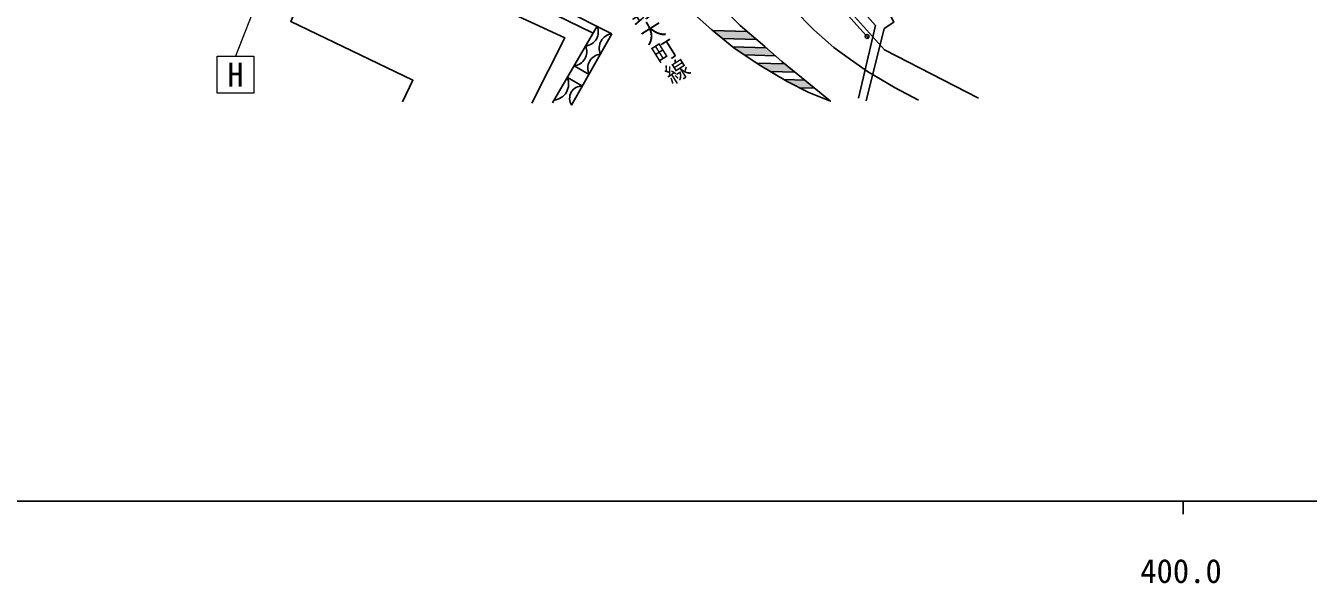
# Model space of a CAD drawing. Units: millimetres, scale not verified. Extents: x 40000 to 680000, y 20000 to 380000.
# Drawn here: x 379458 to 477586, y 198715 to 241393 of the extents above; entities that cross this region are included whole.
import ezdxf
from ezdxf.enums import TextEntityAlignment as Align

# ---------------------------------------------------------------- set-up
doc = ezdxf.new("R2010")
doc.units = ezdxf.units.MM
doc.header["$LTSCALE"] = 1000
for name, color, linetype, lineweight in [('M-BGD', 7, 'Continuous', 25), ('M-BGD-HTXT', 7, 'Continuous', 13), ('M-STR-STRC', 7, 'Continuous', 25), ('M-TTL-BAND', 7, 'Continuous', 25)]:
    doc.layers.add(name, color=color, linetype=linetype, lineweight=lineweight)
doc.layers.add('M-BMK-HTXT', color=7, linetype='Continuous')
doc.styles.add('@ＭＳ ゴシック', font='')
doc.styles.add('ＭＳ ゴシック', font='')
doc.styles.get('@ＭＳ ゴシック').set_extended_font_data('@MS Gothic')
doc.styles.get('ＭＳ ゴシック').set_extended_font_data('MS Gothic')

msp = doc.modelspace()

# ---------------------------------------------------------------- hatches: boundary and pattern name
at = {"layer": 'M-STR-STRC'}
for points in [[(435376, 240327), (434649, 240948), (432006, 241025), (432778, 240402)], [(433551, 239779), (433645, 239704), (434461, 239153), (436802, 239085), (436099, 239706)], [(438300, 237841), (437526, 238464), (435389, 238526), (435568, 238405), (436420, 237896)], [(439828, 236597), (439229, 237093), (439074, 237219), (437474, 237265), (437717, 237119), (438682, 236630)]]:
    msp.add_hatch(color=256, dxfattribs=at).paths.add_polyline_path(points)

# ---------------------------------------------------------------- linework, layer by layer
at = {"layer": 'M-BGD'}
for p, q in [((422875, 240825), (403783, 250155)), ((419775, 235491), (423179, 241347)), ((424304, 240778), (421229, 235307)), ((421413, 238309), (422556, 237666)), ((420898, 237424), (422054, 236774))]:
    msp.add_line(p, q, dxfattribs=at)
for points in [[(432631, 255138), (433014, 252317), (433529, 250382), (434148, 248746), (435081, 246866), (435898, 245486), (436692, 244440), (438194, 242649), (439754, 241067), (441291, 239716), (442382, 238922), (443867, 237892), (445971, 236638), (447772, 235697)], [(452353, 235835), (445155, 239535), (437120, 248489), (435877, 251540), (435264, 253002), (435162, 253482)], [(403940, 250669), (412759, 246618), (424304, 240778)], [(443163, 235836), (444464, 241396), (436215, 250710)], [(443959, 240418), (436862, 248327), (436152, 250068)], [(408299, 235572), (409081, 237219), (399742, 241706), (400279, 242904), (397667, 244126), (399882, 248302), (411824, 242819), (412562, 244248), (420704, 240472), (418188, 235450)], [(443758, 235649), (445137, 241170), (445868, 241648), (445433, 242466)]]:
    msp.add_lwpolyline(points, dxfattribs=at)
msp.add_circle((443828, 240564), 150, dxfattribs=at)
for centre, radius, start, end in [((422167, 240919), 1098, 276.70579, 22.966), ((424451, 239672), 1115, 97.53229, 203.79249), ((421284, 239399), 1098, 276.70579, 22.966), ((423576, 238116), 1115, 97.53229, 203.79249), ((419747, 236936), 1250, 276.70579, 22.966), ((422020, 235828), 947, 87.90676, 213.41802)]:
    msp.add_arc(centre, radius, start, end, dxfattribs=at)
at = {"layer": 'M-BGD-HTXT'}
msp.add_line((403588, 259560), (395504, 239049), dxfattribs=at)
msp.add_lwpolyline([(394098, 239049), (396910, 239049), (396910, 236236), (394098, 236236)], close=True, dxfattribs=at)
at = {"layer": 'M-STR-STRC'}
for p, q in [((432006, 241025), (434649, 240948)), ((432778, 240402), (435376, 240327)), ((433551, 239779), (436099, 239706)), ((434461, 239153), (436802, 239085)), ((435389, 238526), (437526, 238464)), ((436420, 237896), (438300, 237841)), ((437474, 237265), (439074, 237219)), ((438682, 236630), (439828, 236597))]:
    msp.add_line(p, q, dxfattribs=at)
msp.add_lwpolyline([(432606, 242889), (434130, 241392), (436006, 239788), (437299, 238646), (439229, 237093), (441020, 235609), (439362, 236285), (437717, 237119), (435568, 238405), (433645, 239704), (431960, 241062), (430400, 242455)], dxfattribs=at)
at = {"layer": 'M-TTL-BAND'}
for p, q in [((40000, 205000), (579000, 205000)), ((468000, 205000), (468000, 204000))]:
    msp.add_line(p, q, dxfattribs=at)

# ---------------------------------------------------------------- texts
at = {"layer": 'M-BGD-HTXT', "style": 'ＭＳ ゴシック'}
msp.add_text('H', height=1833, dxfattribs=at).set_placement((395504, 237642), align=Align.MIDDLE_CENTER)
at = {"layer": 'M-BMK-HTXT', "style": '@ＭＳ ゴシック'}
msp.add_text('町道 細野大町線', height=1320, rotation=302.231, dxfattribs=at).set_placement((422546, 248574), align=Align.MIDDLE_LEFT)
at = {"layer": 'M-TTL-BAND', "style": 'ＭＳ ゴシック'}
msp.add_text('400.0', height=1833, dxfattribs=at).set_placement((467844, 198195), align=Align.BOTTOM_CENTER)

doc.saveas('drawing.dxf')
